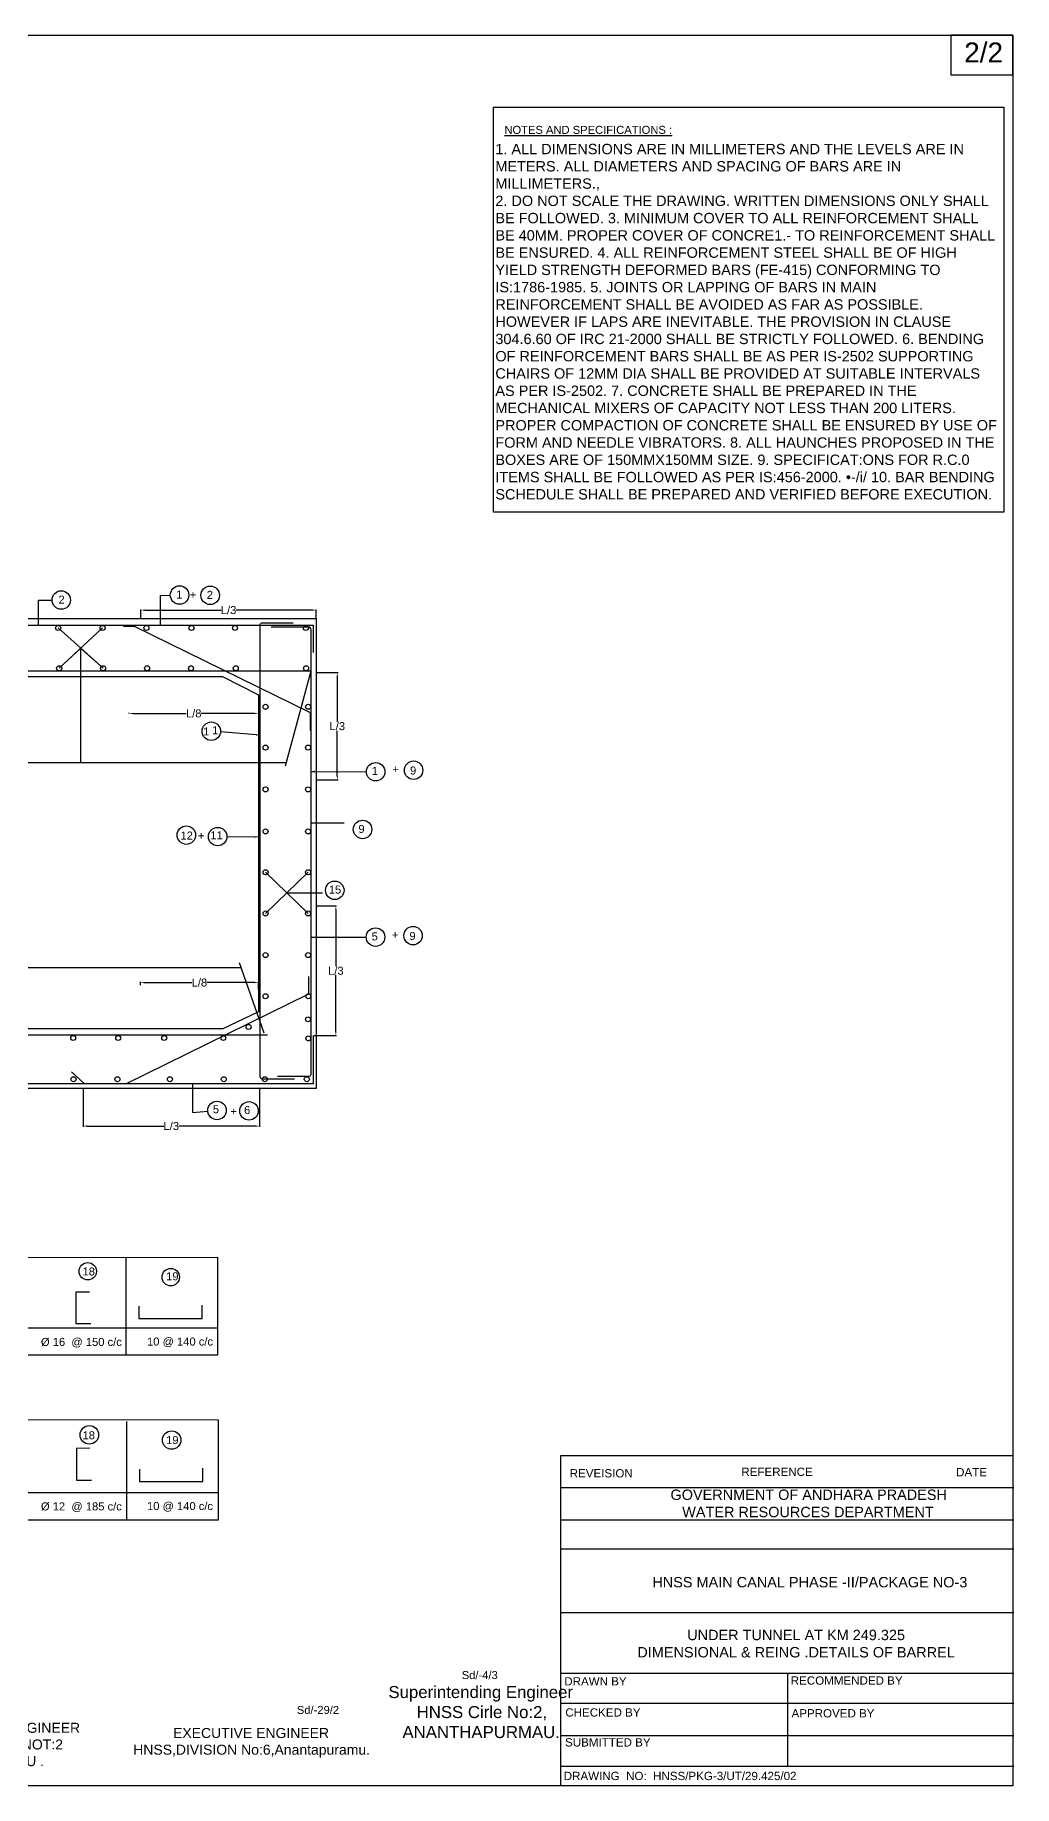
# Model space of a CAD drawing. Header units: inches. Extents: x 776 to 1386, y -139 to 299.
# Drawn here: x 1140.8 to 1385.6, y -139.1 to 298.6 of the extents above; entities that cross this region are included whole.
import ezdxf

# ---------------------------------------------------------------- set-up
doc = ezdxf.new("R2010")
doc.units = ezdxf.units.IN
doc.header["$MEASUREMENT"] = 0
for name, color, linetype in [('DIMENSIONS', 7, 'Continuous'), ('DRAWING', 2, 'Continuous'), ('TEXT', 1, 'Continuous')]:
    doc.layers.add(name, color=color, linetype=linetype)
doc.styles.get("Standard").update_dxf_attribs({"font": 'arial.ttf', "height": 2})
doc.dimstyles.get("Standard").update_dxf_attribs({"dimtxt": 0.18, "dimasz": 1, "dimexe": 0.18, "dimexo": 0.0625, "dimgap": 0.09, "dimtad": 0, "dimtih": 1, "dimtoh": 1, "dimdec": 4, "dimzin": 0, "dimdsep": 46, "dimtxsty": 'Standard', "dimcen": 0.09, "dimadec": 0, "dimazin": 0, "dimtfac": 1, "dimtdec": 4, "dimtofl": 0, "dimtmove": 0, "dimatfit": 3, "dimfxl": 1, "dimtolj": 1, "dimtzin": 0, "dimarcsym": 0})

# ---------------------------------------------------------------- blocks, each defined once
blk = doc.blocks.new('*D22')
at = {"layer": 'Defpoints', "color": 0, "transparency": 16777216}
for p in [(1211.14, 154.82), (1167.32, 152.71), (1211.14, 152.71)]:
    blk.add_point(p, dxfattribs=at)
at = {"layer": 'DIMENSIONS', "color": 0, "lineweight": -2, "transparency": 16777216}
for p, q in [((1167.32, 152.77), (1167.32, 155)), ((1168.32, 154.82), (1187.36, 154.82)), ((1210.14, 154.82), (1191.09, 154.82)), ((1211.14, 152.77), (1211.14, 155))]:
    blk.add_line(p, q, dxfattribs=at)
at = {"layer": 'DIMENSIONS', "color": 0, "transparency": 16777216}
for points in [[(1168.32, 154.99), (1168.32, 154.65), (1167.32, 154.82)], [(1210.14, 154.99), (1210.14, 154.65), (1211.14, 154.82)]]:
    blk.add_solid(points, dxfattribs=at)
at = {"layer": 'DIMENSIONS', "color": 0, "transparency": 16777216, "insert": (1189.23, 154.82), "char_height": 2, "attachment_point": 5}
blk.add_mtext('\\A1;L/3', dxfattribs=at)
blk = doc.blocks.new('*D34')
at = {"layer": 'Defpoints', "color": 0, "transparency": 16777216}
for p in [(1164.35, 129), (1164.35, 128.9), (1196.67, 128.96)]:
    blk.add_point(p, dxfattribs=at)
at = {"layer": 'DIMENSIONS', "color": 0, "lineweight": -2, "transparency": 16777216}
for p, q in [((1164.35, 128.96), (1164.35, 129.18)), ((1165.35, 129), (1178.64, 129)), ((1195.67, 129), (1182.38, 129)), ((1196.67, 129.02), (1196.67, 129.18))]:
    blk.add_line(p, q, dxfattribs=at)
at = {"layer": 'DIMENSIONS', "color": 0, "transparency": 16777216}
for points in [[(1165.35, 129.17), (1165.35, 128.83), (1164.35, 129)], [(1195.67, 129.17), (1195.67, 128.83), (1196.67, 129)]]:
    blk.add_solid(points, dxfattribs=at)
at = {"layer": 'DIMENSIONS', "color": 0, "transparency": 16777216, "insert": (1180.51, 129), "char_height": 2, "attachment_point": 5}
blk.add_mtext('\\A1;L/8', dxfattribs=at)
blk = doc.blocks.new('*D35')
at = {"layer": 'Defpoints', "color": 0, "transparency": 16777216}
for p in [(1211.14, 139.23), (1211.14, 112.38), (1216.4, 112.38)]:
    blk.add_point(p, dxfattribs=at)
at = {"layer": 'DIMENSIONS', "color": 0, "lineweight": -2, "transparency": 16777216}
for p, q in [((1211.2, 139.23), (1216.58, 139.23)), ((1216.4, 138.23), (1216.4, 126.93)), ((1216.4, 113.38), (1216.4, 124.68)), ((1211.2, 112.38), (1216.58, 112.38))]:
    blk.add_line(p, q, dxfattribs=at)
at = {"layer": 'DIMENSIONS', "color": 0, "transparency": 16777216}
for points in [[(1216.24, 138.23), (1216.57, 138.23), (1216.4, 139.23)], [(1216.24, 113.38), (1216.57, 113.38), (1216.4, 112.38)]]:
    blk.add_solid(points, dxfattribs=at)
at = {"layer": 'DIMENSIONS', "color": 0, "transparency": 16777216, "insert": (1216.4, 125.81), "char_height": 2, "attachment_point": 5}
blk.add_mtext('\\A1;L/3', dxfattribs=at)
blk = doc.blocks.new('*D36')
at = {"layer": 'Defpoints', "color": 0, "transparency": 16777216}
for p in [(1211.14, 80.88), (1210.47, 48.49), (1216.04, 48.49)]:
    blk.add_point(p, dxfattribs=at)
at = {"layer": 'DIMENSIONS', "color": 0, "lineweight": -2, "transparency": 16777216}
for p, q in [((1211.2, 80.88), (1216.22, 80.88)), ((1216.04, 79.88), (1216.04, 65.81)), ((1216.04, 49.49), (1216.04, 63.56)), ((1210.53, 48.49), (1216.22, 48.49))]:
    blk.add_line(p, q, dxfattribs=at)
at = {"layer": 'DIMENSIONS', "color": 0, "transparency": 16777216}
for points in [[(1215.87, 79.88), (1216.21, 79.88), (1216.04, 80.88)], [(1215.87, 49.49), (1216.21, 49.49), (1216.04, 48.49)]]:
    blk.add_solid(points, dxfattribs=at)
at = {"layer": 'DIMENSIONS', "color": 0, "transparency": 16777216, "insert": (1216.04, 64.68), "char_height": 2, "attachment_point": 5}
blk.add_mtext('\\A1;L/3', dxfattribs=at)
blk = doc.blocks.new('*D37')
at = {"layer": 'Defpoints', "color": 0, "transparency": 16777216}
for p in [(1167.19, 61.73), (1167.19, 60.99), (1196.67, 59.9)]:
    blk.add_point(p, dxfattribs=at)
at = {"layer": 'DIMENSIONS', "color": 0, "lineweight": -2, "transparency": 16777216}
for p, q in [((1167.19, 61.05), (1167.19, 61.91)), ((1168.19, 61.73), (1180.06, 61.73)), ((1195.67, 61.73), (1183.8, 61.73)), ((1196.67, 59.97), (1196.67, 61.91))]:
    blk.add_line(p, q, dxfattribs=at)
at = {"layer": 'DIMENSIONS', "color": 0, "transparency": 16777216}
for points in [[(1168.19, 61.89), (1168.19, 61.56), (1167.19, 61.73)], [(1195.67, 61.89), (1195.67, 61.56), (1196.67, 61.73)]]:
    blk.add_solid(points, dxfattribs=at)
at = {"layer": 'DIMENSIONS', "color": 0, "transparency": 16777216, "insert": (1181.93, 61.73), "char_height": 2, "attachment_point": 5}
blk.add_mtext('\\A1;L/8', dxfattribs=at)
blk = doc.blocks.new('*D38')
at = {"layer": 'Defpoints', "color": 0, "transparency": 16777216}
for p in [(1152.84, 35.26), (1196.98, 35.25), (1196.98, 25.88)]:
    blk.add_point(p, dxfattribs=at)
at = {"layer": 'DIMENSIONS', "color": 0, "lineweight": -2, "transparency": 16777216}
for p, q in [((1152.84, 35.2), (1152.84, 25.7)), ((1196.98, 35.19), (1196.98, 25.7)), ((1153.84, 25.88), (1173.05, 25.88)), ((1195.98, 25.88), (1176.78, 25.88))]:
    blk.add_line(p, q, dxfattribs=at)
at = {"layer": 'DIMENSIONS', "color": 0, "transparency": 16777216}
for points in [[(1153.84, 26.04), (1153.84, 25.71), (1152.84, 25.88)], [(1195.98, 26.04), (1195.98, 25.71), (1196.98, 25.88)]]:
    blk.add_solid(points, dxfattribs=at)
at = {"layer": 'DIMENSIONS', "color": 0, "transparency": 16777216, "insert": (1174.91, 25.88), "char_height": 2, "attachment_point": 5}
blk.add_mtext('\\A1;L/3', dxfattribs=at)

msp = doc.modelspace()

# ---------------------------------------------------------------- linework, layer by layer
at = {"color": 0}
for points in [[(818.22526, 35.28993), (818.22526, 152.71219), (1211.13739, 152.71219), (1211.13739, 35.24612), (1024.27443, 35.28993)], [(1162.95673, 150.77695), (1165.64534, 150.77695), (1209.59128, 129.22037), (1209.59128, 124.70681)], [(1152.24684, 145.32475), (1152.24684, 116.64065)], [(1209.81902, 139.53908), (829.56231, 139.53908)], [(1022.20855, 133.79173), (1030.99594, 138.2633), (1187.6929, 138.2633), (1196.6745, 133.6397), (1196.6745, 54.3888), (1187.75423, 50.20889), (1030.85331, 50.20889), (1022.2448, 54.54977), (1022.20855, 133.79173)], [(1209.81902, 139.53908), (1203.36979, 115.78822)], [(1203.60184, 116.64281), (1030.44636, 116.63553)], [(1198.15204, 49.08972), (1191.92614, 66.63809)], [(1014.35402, 65.51569), (1192.33185, 65.49456)], [(1149.99169, 39.41372), (1153.09854, 36.51315), (1163.7443, 36.51315), (1209.26591, 58.92705), (1209.26591, 63.28776)], [(1198.94179, 48.57953), (830.29102, 48.57953)], [(876.77782, 36.51315), (1210.46787, 36.51315), (1210.46787, 48.48958)]]:
    msp.add_lwpolyline(points, dxfattribs=at)
for points in [[(819.8596, 144.12171), (819.8596, 150.64974, -0.438022676), (820.28633, 151.04339), (1210.39786, 151.04339), (1210.39786, 144.19802)], [(1205.66689, 37.63193), (1197.77336, 37.63193, -0.348014311), (1197.11036, 38.15699), (1197.11036, 151.04339, -0.334876227), (1197.53659, 151.60844), (1205.35373, 151.60844)], [(1199.8506, 150.66494), (1209.04753, 150.66494, -0.398285832), (1209.81902, 149.93453), (1209.81902, 38.92355, -0.336252552), (1209.29466, 38.232), (1201.4887, 38.232)]]:
    msp.add_lwpolyline(points, format="xyb", dxfattribs=at)
for centre in [(1146.63101, 150.3666), (1157.73315, 150.3666), (1168.69808, 150.3666), (1179.97292, 150.3666), (1190.83791, 150.3666), (1208.57128, 150.3666), (1146.88129, 140.2829), (1157.86268, 140.2829), (1168.86945, 140.2829), (1179.83219, 140.2829), (1191.03716, 140.2829), (1208.60397, 140.2829), (1198.48484, 130.65826), (1209.10589, 130.65826), (1198.48484, 120.4591), (1209.10589, 120.4591), (1198.48484, 110.02569), (1209.10589, 110.02569), (1198.48484, 99.50444), (1209.10589, 99.50444), (1198.48484, 89.31404), (1209.10589, 89.31404), (1198.48484, 79.01654), (1209.10589, 79.01654), (1198.48484, 68.59079), (1209.10589, 68.59079), (1198.48447, 58.31426), (1209.15865, 58.31426), (1209.07728, 52.55179), (1150.39881, 47.88183), (1161.64157, 47.88183), (1173.12943, 47.88183), (1187.91679, 47.88183), (1194.23347, 50.65732), (1209.15857, 47.7953), (1150.48575, 37.58765), (1161.44625, 37.58765), (1174.55921, 37.58765), (1188.03046, 37.58765), (1198.25542, 37.58765), (1208.78879, 37.58765)]:
    msp.add_circle(centre, 0.62631, dxfattribs=at)
at = {"layer": 'DIMENSIONS', "color": 0}
for points in [[(1385.25015, -139.0515), (776.4022, -139.0515), (776.4022, 298.55509), (1385.25015, 298.55509)], [(1385.25015, 298.55509), (1369.7571, 298.55509), (1369.7571, 288.62216), (1385.25015, 288.62216)], [(1255.42621, 280.5368), (1382.98838, 280.5368), (1382.98838, 179.3), (1255.42621, 179.3)]]:
    msp.add_lwpolyline(points, close=True, dxfattribs=at)
at = {"layer": 'DRAWING', "color": 0}
for points in [[(792.64901, -6.98547), (1186.49405, -6.84794), (1186.49405, -31.38167), (792.63131, -31.38167), (792.64901, -6.98547)], [(1163.54237, -6.95493), (1163.54237, -31.35946)], [(1154.45102, -15.61347), (1151.02104, -15.61347), (1151.02104, -23.45975), (1154.80246, -23.45975)], [(1166.77807, -19.09594), (1166.77807, -22.21658), (1182.58589, -22.21658), (1182.58589, -18.89695)], [(792.63627, -24.54779), (1186.49405, -24.54779)], [(792.54464, -47.4917), (1186.60241, -47.54024), (1186.60241, -72.57824), (792.62648, -72.57824), (792.54464, -47.4917)], [(1163.6909, -47.99577), (1163.6909, -72.4003)], [(1186.60241, -47.54024), (1186.60241, -71.94476)], [(1154.54116, -54.65838), (1151.21398, -54.74258), (1151.21398, -62.58885), (1154.99541, -62.60379)], [(1166.97102, -59.86271), (1166.97102, -62.98336), (1182.77884, -62.98336), (1182.77884, -59.66372)], [(792.60414, -65.73163), (1186.60241, -65.73163)]]:
    msp.add_lwpolyline(points, dxfattribs=at)
for centre, radius in [((1147.4031, 157.33784), 2.31151), ((1176.96867, 158.59184), 2.31151), ((1184.62684, 158.52914), 2.31151), ((1184.90417, 124.55126), 2.31151), ((1225.98971, 114.43246), 2.31151), ((1235.47451, 114.81141), 2.31151), ((1178.66863, 98.59733), 2.31151), ((1222.71721, 100.01104), 2.31151), ((1186.49108, 98.22168), 2.31151), ((1215.76868, 84.80292), 2.31151), ((1225.95529, 73.10178), 2.31151), ((1235.34152, 73.46517), 2.31151), ((1186.34023, 29.77523), 2.31151), ((1194.34081, 29.67408), 2.31151), ((1154.03226, -10.41453), 2.17912), ((1174.77616, -11.88156), 2.17912), ((1154.4251, -51.2926), 2.31151), ((1174.98939, -52.59801), 2.31151)]:
    msp.add_circle(centre, radius, dxfattribs=at)
at = {"layer": 'TEXT', "color": 0}
msp.add_lwpolyline([(1385.25015, -139.0515), (1272.24771, -139.0515), (1272.24771, -56.48903), (1385.25015, -56.48903)], close=True, dxfattribs=at)
for points in [[(1272.31373, -64.4619), (1385.55231, -64.4619)], [(1272.31373, -72.56054), (1385.55231, -72.56054)], [(1272.31373, -79.79147), (1385.55231, -79.79147)], [(1272.31373, -95.69951), (1385.55231, -95.69951)], [(1272.31373, -110.81772), (1385.55231, -110.81772)], [(1328.93302, -110.81772), (1328.93302, -134.10131)], [(1272.31373, -118.33788), (1385.55231, -118.33788)], [(1272.31373, -126.43652), (1385.55231, -126.43652)], [(1272.31373, -134.10131), (1385.55231, -134.10131)]]:
    msp.add_lwpolyline(points, dxfattribs=at)

# ---------------------------------------------------------------- texts
at = {"layer": 'DIMENSIONS', "color": 0}
for s, height, p in [('2/2', 5, (1373.10257, 291.69005)), ('%%UNOTES AND SPECIFICATIONS :', 2, (1258.17278, 273.85226))]:
    msp.add_text(s, height=height, dxfattribs=at).set_placement(p)
at = {"layer": 'DIMENSIONS', "color": 0, "insert": (1255.91615, 271.35517), "char_height": 2.588239236, "width": 125.5893686, "attachment_point": 1}
msp.add_mtext('1. ALL DIMENSIONS ARE IN MILLIMETERS AND THE LEVELS ARE IN METERS. ALL DIAMETERS AND SPACING OF BARS ARE IN MILLIMETERS., \\P2. DO NOT SCALE THE DRAWING. WRITTEN DIMENSIONS ONLY SHALL BE FOLLOWED. 3. MINIMUM COVER TO ALL REINFORCEMENT SHALL BE 40MM. PROPER COVER OF CONCRE1.- TO REINFORCEMENT SHALL BE ENSURED. 4. ALL REINFORCEMENT STEEL SHALL BE OF HIGH YIELD STRENGTH DEFORMED BARS (FE-415) CONFORMING TO IS:1786-1985. 5. JOINTS OR LAPPING OF BARS IN MAIN REINFORCEMENT SHALL BE AVOIDED AS FAR AS POSSIBLE. HOWEVER IF LAPS ARE INEVITABLE. THE PROVISION IN CLAUSE 304.6.60 OF IRC 21-2000 SHALL BE STRICTLY FOLLOWED. 6. BENDING OF REINFORCEMENT BARS SHALL BE AS PER IS-2502 SUPPORTING CHAIRS OF 12MM DIA SHALL BE PROVIDED AT SUITABLE INTERVALS AS PER IS-2502. 7. CONCRETE SHALL BE PREPARED IN THE MECHANICAL MIXERS OF CAPACITY NOT LESS THAN 200 LITERS. PROPER COMPACTION OF CONCRETE SHALL BE ENSURED BY USE OF FORM AND NEEDLE VIBRATORS. 8. ALL HAUNCHES PROPOSED IN THE BOXES ARE OF 150MMX150MM SIZE. 9. SPECIFICAT:ONS FOR R.C.0 ITEMS SHALL BE FOLLOWED AS PER IS:456-2000. •-/i/ 10. BAR BENDING SCHEDULE SHALL BE PREPARED AND VERIFIED BEFORE EXECUTION.  ', dxfattribs=at)
at = {"layer": 'TEXT', "color": 0}
for s, height, p in [('2', 2, (1146.70209, 156.44885)), ('1', 2, (1176.15076, 157.72556)), ('+', 2, (1179.49874, 157.69501)), ('2', 2, (1183.76763, 157.64231)), ('1', 2, (1182.84436, 123.50231)), ('1', 2, (1185.09672, 123.80507)), ('1', 2, (1225.00486, 113.65652)), ('+', 2, (1230.18447, 114.07035)), ('9', 2, (1234.57456, 113.74419)), ('9', 2, (1221.68885, 99.14121)), ('12', 2, (1177.20424, 97.48086)), ('+', 2, (1181.55772, 97.44432)), ('11', 2, (1184.66735, 97.55395)), ('15', 2, (1214.27006, 83.97013)), ('9', 2, (1234.42136, 72.38363)), ('5', 2, (1224.98642, 72.28119)), ('+', 2, (1230.06108, 72.67618)), ('5', 2, (1185.2893, 29.08034)), ('6', 2, (1193.09773, 28.87537)), ('+', 2, (1189.66794, 28.55816)), ('18', 2, (1152.71882, -11.46849)), ('19', 2, (1173.60285, -12.67904)), ('Ø 16  @ 150 c/c', 2, (1142.32153, -29.07011)), ('10 @ 140 c/c', 2, (1168.84301, -28.97936)), ('18', 2, (1152.71882, -52.39347)), ('19', 2, (1173.60285, -53.60402)), ('REVEISION', 2.070591, (1274.5009, -61.93381)), ('REFERENCE ', 2.070591, (1317.40416, -61.57492)), ('DATE', 2.070591, (1371.08322, -61.65983)), ('Ø 12  @ 185 c/c', 2, (1142.32153, -70.18022)), ('10 @ 140 c/c', 2, (1168.84301, -70.08948)), ('Sd/-4/3', 2, (1247.50556, -112.33343)), ('DRAWN BY ', 2.070591, (1273.14052, -113.93513)), ('RECOMMENDED BY ', 2.0705914, (1329.75364, -113.73125)), ('Sd/-29/2', 2, (1206.2933, -121.04943)), ('CHECKED BY ', 2.0705914, (1273.40449, -121.7135)), ('APPROVED BY ', 2.0705914, (1329.94879, -121.91811)), ('SUBMITTED BY ', 2.0705914, (1273.34008, -129.18509)), ('DRAWING  NO:  HNSS/PKG-3/UT/29.425/02', 2.0705914, (1273.00891, -137.57966))]:
    msp.add_text(s, height=height, dxfattribs=at).set_placement(p)
at = {"layer": 'TEXT', "color": 0, "attachment_point": 1}
for s, insert, char_height, width in [('\\pi4.8527;GOVERNMENT OF ANDHARA PRADESH   \\P\\pi7.7844;WATER RESOURCES DEPARTMENT ', (1294.83621, -64.96932), 2.5882392, 78.3309132), ('HNSS MAIN CANAL PHASE -II/PACKAGE NO-3', (1295.14677, -86.8213), 2.5882392, 88.8912736), ('\\pi14.344;UNDER TUNNEL AT KM 249.325\\P\\pi1.8791;DIMENSIONAL & REING .DETAILS OF BARREL ', (1289.52169, -100.01853), 2.5882392, 82.7135708), ('\\pi8.0682;Superintending Engineer \\P\\pi15.122;HNSS Cirle No:2, \\P\\pi11.577;ANANTHAPURMAU.', (1221.12073, -114.07284), 3, 62.1412121), ('\\pi1.9936;DEPUTY EXECUTIVE ENGINEER  \\P\\pi6.4351;HNSS SUB DIVISION,NOT:2 \\P\\pi11.014;ANANATHAPURAMU .', (1095.99119, -123.26179), 2.5, 57.8174339), ('\\pi12.009;EXECUTIVE ENGINEER  \\P\\pi2.0424;HNSS,DIVISION No:6,Anantapuramu.', (1163.34228, -124.56276), 2.5, 62.7051856)]:
    msp.add_mtext(s, dxfattribs=dict(at, insert=insert, char_height=char_height, width=width))

# ---------------------------------------------------------------- dimensions: what is measured, and where the dimension line sits
at = {"layer": 'DIMENSIONS', "color": 0}
for base, p1, p2, text, picture, middle in [((1211.13739, 154.81902), (1167.31948, 152.71219), (1211.13739, 152.71219), 'L/3', '*D22', (1189.22843, 154.81902)), ((1164.34794, 129.00138), (1196.6745, 128.96105), (1164.34794, 128.90139), 'L/8', '*D34', (1180.51122, 129.00138)), ((1167.18833, 61.7273), (1196.6745, 59.90306), (1167.18833, 60.98821), 'L/8', '*D37', (1181.93142, 61.7273)), ((1196.98407, 25.87774), (1152.84125, 35.25978), (1196.98407, 35.24943), 'L/3', '*D38', (1174.91266, 25.87774))]:
    dim = msp.add_linear_dim(base=base, p1=p1, p2=p2, text=text, dimstyle='Standard', dxfattribs=at)
    dim.commit()
    dim.dimension.update_dxf_attribs({"geometry": picture, "text_midpoint": middle})
for base, p1, p2, picture, middle in [((1216.40255, 112.3833), (1211.13739, 139.22935), (1211.13739, 112.3833), '*D35', (1216.40255, 125.80633)), ((1216.04108, 48.48958), (1211.13739, 80.87634), (1210.46787, 48.48958), '*D36', (1216.04108, 64.68296))]:
    dim = msp.add_linear_dim(base=base, p1=p1, p2=p2, angle=90, text='L/3', dimstyle='Standard', dxfattribs=at)
    dim.commit()
    dim.dimension.update_dxf_attribs({"geometry": picture, "text_midpoint": middle})

# ---------------------------------------------------------------- leaders
at = {"color": 0}
for points in [[(1146.63101, 150.3666), (1157.86268, 140.2829)], [(1157.73315, 150.3666), (1146.88129, 140.2829)], [(1146.88129, 140.2829), (1152.27755, 145.29718)], [(1157.86268, 140.2829), (1152.24684, 145.32475)], [(1209.10589, 89.31404), (1198.48484, 79.01654)], [(1198.48484, 89.31404), (1209.10589, 79.01654)], [(1198.48484, 79.01654), (1203.79536, 84.16529)], [(1209.10589, 79.01654), (1203.79536, 84.16529)]]:
    msp.add_leader(points, dimstyle='Standard', override={"dimgap": 0.09, "dimtad": 0}, dxfattribs=at)
at = {"layer": 'DIMENSIONS', "color": 0}
for points in [[(1172.21523, 151.04339), (1172.21523, 158.4675), (1174.65795, 158.53139)], [(1141.69806, 151.04339), (1141.69806, 157.32472), (1145.09159, 157.33784)], [(1197.11036, 123.56173), (1187.20812, 124.36448)], [(1209.81902, 114.52467), (1223.67824, 114.44564)], [(1209.81902, 101.64832), (1218.09825, 101.64832)], [(1196.6745, 98.10394), (1188.80244, 98.19496)], [(1209.81902, 73.06891), (1223.64378, 73.10178)], [(1180.23502, 36.51315), (1180.23502, 29.23116), (1184.03785, 29.57006)]]:
    msp.add_leader(points, dimstyle='Standard', override={"dimgap": 0.09, "dimtad": 0}, dxfattribs=at)
at = {"layer": 'DIMENSIONS'}
msp.add_leader([(1203.79536, 84.16529), (1212.66722, 84.16529)], dimstyle='Standard', override={"dimgap": 0.09, "dimtad": 0}, dxfattribs=at)

doc.saveas('drawing.dxf')
